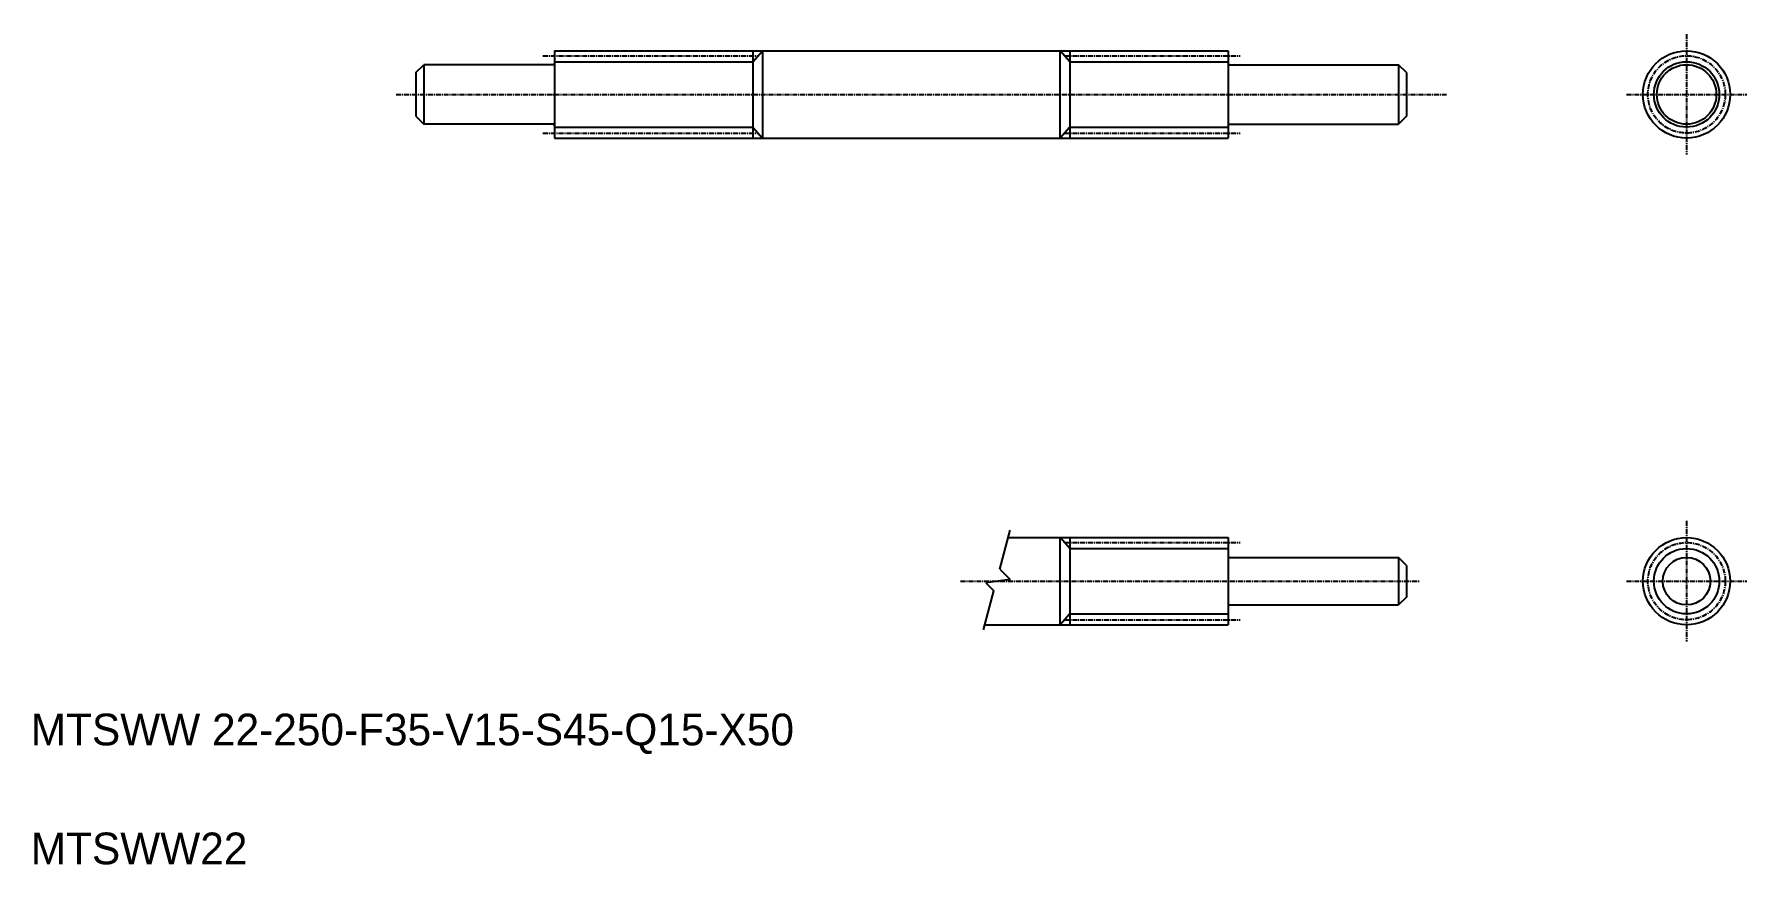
# Model space of a CAD drawing. Extents: x -74 to 358, y 22 to 232.
import ezdxf

# ---------------------------------------------------------------- set-up
doc = ezdxf.new("R2010")
doc.units = 0
doc.linetypes.add('CENTER', pattern=[2, 1.25, -0.25, 0.25, -0.25])
doc.layers.get('0').update_dxf_attribs({"linetype": 'CONTINUOUS'})
doc.layers.add('CENTER', color=1, linetype='CENTER')

msp = doc.modelspace()

# ---------------------------------------------------------------- linework, layer by layer
at = {"color": 7, "linetype": 'CONTINUOUS'}
for p, q in [((57.12, 227.45), (57.12, 205.45)), ((57.12, 227.45), (227.12, 227.45)), ((107.12, 227.45), (107.12, 205.45)), ((109.58, 227.45), (109.58, 205.45)), ((184.67, 205.45), (184.67, 227.45)), ((187.12, 227.45), (187.12, 205.45)), ((227.12, 227.45), (227.12, 205.45)), ((22.12, 221.95), (24.12, 223.95)), ((22.12, 221.95), (22.12, 210.95)), ((24.12, 223.95), (24.12, 208.95)), ((56.82, 223.95), (24.12, 223.95)), ((227.42, 223.95), (270.12, 223.95)), ((270.12, 223.95), (270.12, 208.95)), ((272.12, 221.95), (270.12, 223.95)), ((272.12, 221.95), (272.12, 210.95)), ((22.12, 210.95), (24.12, 208.95)), ((56.82, 208.95), (24.12, 208.95)), ((227.42, 208.95), (270.12, 208.95)), ((272.12, 210.95), (270.12, 208.95)), ((57.12, 205.45), (227.12, 205.45)), ((99.62, 205.45), (99.62, 205.45)), ((142.12, 205.45), (142.12, 205.45)), ((171.59, 104.66), (227.12, 104.66)), ((184.67, 82.66), (184.67, 104.66)), ((187.12, 104.66), (187.12, 82.66)), ((227.12, 104.66), (227.12, 82.66)), ((227.42, 99.66), (270.12, 99.66)), ((270.12, 99.66), (270.12, 87.66)), ((272.12, 97.66), (270.12, 99.66)), ((272.12, 97.66), (272.12, 89.66)), ((227.42, 87.66), (270.12, 87.66)), ((272.12, 89.66), (270.12, 87.66)), ((165.69, 82.66), (227.12, 82.66))]:
    msp.add_line(p, q, dxfattribs=at)
at = {"color": 3, "linetype": 'CONTINUOUS'}
for p, q in [((107.12, 224.7), (109.58, 227.45)), ((187.12, 224.7), (184.67, 227.45)), ((57.12, 224.7), (107.12, 224.7)), ((187.12, 224.7), (227.12, 224.7)), ((57.12, 208.2), (107.12, 208.2)), ((107.12, 208.2), (109.58, 205.45)), ((187.12, 208.2), (184.67, 205.45)), ((187.12, 208.2), (227.12, 208.2)), ((169.45, 96.69), (172.09, 106.55)), ((187.12, 101.91), (184.67, 104.66)), ((187.12, 101.91), (227.12, 101.91)), ((169.45, 96.69), (172.08, 94.06)), ((165.35, 81.37), (167.99, 91.23)), ((172.08, 94.06), (165.94, 93.27)), ((165.94, 93.27), (167.99, 91.23)), ((187.12, 85.41), (184.67, 82.66)), ((187.12, 85.41), (227.12, 85.41))]:
    msp.add_line(p, q, dxfattribs=at)
at = {"color": 7, "linetype": 'CONTINUOUS'}
for centre, radius in [((342.8, 216.45), 11), ((342.8, 216.45), 7.5), ((342.8, 93.66), 11), ((342.8, 93.66), 6)]:
    msp.add_circle(centre, radius, dxfattribs=at)
at = {"color": 3, "linetype": 'CONTINUOUS'}
for centre in [(342.8, 216.45), (342.8, 93.66)]:
    msp.add_circle(centre, 8.25, dxfattribs=at)
at = {"color": 7, "linetype": 'CONTINUOUS'}
for centre, start, end in [((56.82, 224.25), 270, 0), ((227.42, 224.25), 180, 270), ((56.82, 208.65), 360, 90), ((227.42, 208.65), 90, 180), ((227.42, 99.96), 180, 270), ((227.42, 87.36), 90, 180)]:
    msp.add_arc(centre, 0.3, start, end, dxfattribs=at)
at = {"layer": 'CENTER', "color": 1, "linetype": 'CENTER'}
for p, q in [((342.8, 231.63), (342.8, 201.26)), ((54.12, 226.2), (108.46, 226.2)), ((185.79, 226.2), (230.12, 226.2)), ((17.12, 216.45), (282.2, 216.45)), ((327.62, 216.45), (357.99, 216.45)), ((54.12, 206.7), (108.46, 206.7)), ((185.79, 206.7), (230.12, 206.7)), ((342.8, 108.85), (342.8, 78.48)), ((185.79, 103.41), (230.12, 103.41)), ((159.55, 93.66), (275.27, 93.66)), ((327.62, 93.66), (357.99, 93.66)), ((185.79, 83.91), (230.12, 83.91))]:
    msp.add_line(p, q, dxfattribs=at)
for centre in [(342.8, 216.45), (342.8, 93.66)]:
    msp.add_circle(centre, 9.75, dxfattribs=at)

# ---------------------------------------------------------------- texts
at = {"color": 7, "linetype": 'CONTINUOUS'}
for s, p in [('MTSWW 22-250-F35-V15-S45-Q15-X50', (-75.1, 52.25)), ('MTSWW22', (-75.1, 22.25))]:
    msp.add_text(s, height=8, dxfattribs=at).set_placement(p)

doc.saveas('drawing.dxf')
